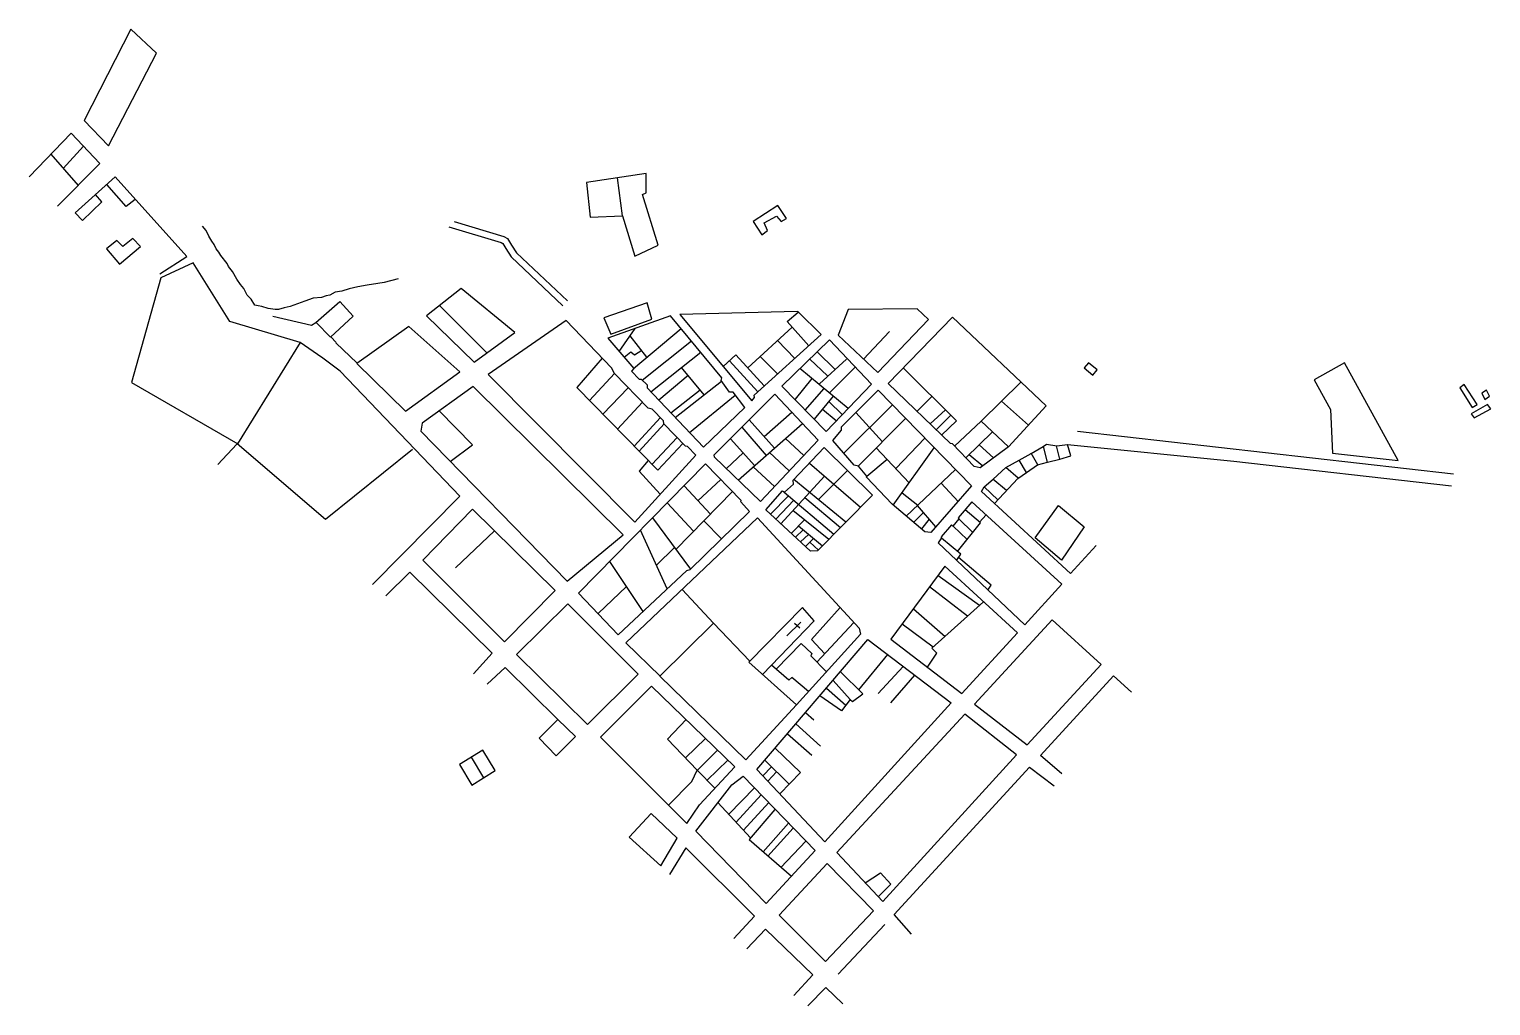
# Model space of a CAD drawing. Header units: millimetres. Extents: x 410174 to 411041, y 8270750 to 8271329.
import ezdxf

# ---------------------------------------------------------------- set-up
doc = ezdxf.new("R2010")
doc.units = ezdxf.units.MM
doc.layers.add('CATASTRO', color=7, linetype='Continuous')

msp = doc.modelspace()

# ---------------------------------------------------------------- linework, layer by layer
at = {"layer": 'CATASTRO'}
for points in [[(410221.23, 8271259.88), (410249.75, 8271315.02), (410249.75, 8271315.01), (410234.44, 8271329.13), (410206.8, 8271274.91)], [(410533.62, 8271194.5), (410547.48, 8271201.09), (410538.16, 8271231.12), (410540.26, 8271232.06), (410540.21, 8271243.6), (410504.85, 8271238.22), (410507.11, 8271217.63), (410526.12, 8271218.48)], [(410608.85, 8271207.24), (410612.33, 8271209.67), (410610.33, 8271214.22), (410617.67, 8271218.27), (410620.32, 8271215.07), (410623.45, 8271216.83), (410618.31, 8271224.53), (410603.67, 8271214.98)], [(410227.8, 8271189.84), (410240.08, 8271200.27), (410235.62, 8271204.91), (410229.68, 8271200.28), (410226.04, 8271203.71), (410220.04, 8271198.91)], [(410438.1, 8271131.67), (410462.31, 8271149.29), (410430.57, 8271175.25), (410409.89, 8271159.19)], [(410519.33, 8271148.23), (410543.55, 8271157.09), (410540.91, 8271166.76), (410515.06, 8271157.99)], [(410602.92, 8271108.77), (410604.65, 8271110.56), (410604.35, 8271112.06), (410644.17, 8271147.99), (410630.37, 8271161.4), (410629.93, 8271161.75), (410560.28, 8271159.87)], [(410677.71, 8271125.46), (410707.89, 8271156.83), (410701.14, 8271163.19), (410660.1, 8271162.95), (410654.3, 8271147.54)], [(410397.36, 8271102.54), (410429.76, 8271125.91), (410399.35, 8271152.72), (410368.46, 8271130.88)], [(410533.52, 8271036.77), (410569.7, 8271076.5), (410564.77, 8271081.52), (410563.57, 8271081.74), (410550.84, 8271095.1), (410550.64, 8271096.9), (410543.79, 8271103.73), (410541.5, 8271104.39), (410521.45, 8271124.86), (410519.71, 8271128.17), (410492.69, 8271156.42), (410446.56, 8271124.22)], [(410574.29, 8271081.17), (410598.75, 8271104.78), (410591.9, 8271113.72), (410589.67, 8271113.75), (410584.72, 8271120.65), (410585.21, 8271122.38), (410554.67, 8271159.2), (410517.53, 8271145.87), (410532.91, 8271127.81), (410531.58, 8271126.37), (410536.18, 8271121.55), (410537.37, 8271121.54), (410540.86, 8271118.15), (410540.81, 8271116.37)], [(410738.56, 8271069.01), (410734.84, 8271069.68), (410722.04, 8271083.07), (410720.85, 8271083.28), (410683.85, 8271119), (410722.03, 8271158.29), (410777.61, 8271105.63), (410755.3, 8271081.41)], [(410647.07, 8271090.57), (410673.9, 8271118.48), (410648.97, 8271144.87), (410620.84, 8271117.3)], [(410805.29, 8271123.85), (410808, 8271127.1), (410802.75, 8271131.23), (410800.22, 8271128.23)], [(410947.47, 8271077.61), (410986.46, 8271073.35), (410954.73, 8271131.25), (410936.71, 8271121.09), (410946.38, 8271103.62)], [(410493.44, 8271001.62), (410526.55, 8271029.12), (410437.68, 8271117.26), (410407.29, 8271095.41), (410406.46, 8271090.58)], [(411030.49, 8271104.8), (411033.5, 8271106.51), (411025.79, 8271118.46), (411023.17, 8271116.47)], [(410608.11, 8271048.93), (410642.28, 8271085.31), (410616.71, 8271112.68), (410580.38, 8271076.39), (410580.69, 8271075.48)], [(410709.17, 8271030.5), (410705.66, 8271030.96), (410686.21, 8271047.27), (410671.09, 8271063.32), (410671.24, 8271063.93), (410666.22, 8271069.97), (410663.73, 8271070.5), (410651.01, 8271085.21), (410656.28, 8271091.29), (410656.25, 8271093.24), (410677.9, 8271114.97), (410733.34, 8271058.16)], [(411037.94, 8271109.43), (411040.81, 8271111.54), (411038.9, 8271114.95), (411036.15, 8271113.27)], [(411031.72, 8271098.49), (411041.49, 8271103.96), (411039.54, 8271106.53), (411029.85, 8271100.96)], [(410641.97, 8271019.64), (410637.69, 8271019.56), (410611.36, 8271043.94), (410621.11, 8271055.19), (410622.31, 8271054.5), (410627.72, 8271059.3), (410627.49, 8271061.51), (410645.98, 8271080.94), (410674.55, 8271052.75)], [(410523.73, 8270969.83), (410564.41, 8271008.1), (410566.33, 8271008.56), (410601.58, 8271043.02), (410596.37, 8271048.67), (410596.58, 8271049.61), (410575.54, 8271071.23), (410500.19, 8270994.66)], [(410765, 8270975.77), (410786.9, 8270999.93), (410733.59, 8271048.72), (410725.34, 8271039.23), (410725.76, 8271038.58), (410722.3, 8271034.25), (410721.48, 8271035.13), (410715.41, 8271028), (410715.6, 8271027.32), (410713.55, 8271024.33)], [(410456.12, 8270965.7), (410486.27, 8270996.18), (410437.24, 8271044.34), (410407.69, 8271014.18)], [(410786.78, 8271014.21), (410771.04, 8271027.46), (410784.9, 8271046.63), (410800.1, 8271033.83)], [(410727.68, 8270935.04), (410760.61, 8270971.01), (410717.5, 8271010.51), (410685.46, 8270967.27)], [(410505.48, 8270916.73), (410535.48, 8270946.55), (410493.87, 8270988.27), (410463.33, 8270958.24)], [(410766.43, 8270904.63), (410810.22, 8270952.21), (410781.29, 8270978.72), (410735.05, 8270928.7)], [(410599.38, 8270895.65), (410629.51, 8270928.38), (410601.13, 8270953.55), (410601.81, 8270954.32), (410580.13, 8270976.84), (410548.43, 8270945.37)], [(410646.34, 8270847.03), (410606.01, 8270889.86), (410671.86, 8270967.11), (410721.22, 8270929.54)], [(410564.46, 8270857.9), (410571.85, 8270869.06), (410592.83, 8270891.62), (410543.4, 8270939.38), (410513.12, 8270909.13)], [(410486.79, 8270898), (410498.3, 8270909.6), (410487.92, 8270919.63), (410476.86, 8270908.52)], [(410760.1, 8270898.62), (410729.33, 8270922.78), (410653.46, 8270840.72), (410680.7, 8270811.62)], [(410436.74, 8270880.65), (410450.57, 8270889.28), (410443.33, 8270901.5), (410429.5, 8270892.94)], [(410591.07, 8270880.82), (410597.76, 8270886.02), (410640.56, 8270841.89), (410611.46, 8270810.46), (410569.64, 8270853.37)], [(410549.04, 8270832.77), (410558.73, 8270849.29), (410543.3, 8270863.8), (410530.24, 8270849.85)], [(410675.11, 8270806.08), (410647.75, 8270834.17), (410619.17, 8270803.55), (410646.75, 8270776.13)]]:
    msp.add_lwpolyline(points, close=True, dxfattribs=at)
for points in [[(410190.93, 8271224.16), (410216.12, 8271249.47), (410198.99, 8271267.44), (410174.14, 8271241.62)], [(410187.01, 8271254.99), (410203.11, 8271236.39)], [(410194.29, 8271246.58), (410206.28, 8271259.8)], [(410251.68, 8271184.1), (410267.69, 8271194.27), (410225.07, 8271241.51), (410201.38, 8271220.15), (410205.79, 8271215.73), (410217.3, 8271226.64), (410213.44, 8271231.02)], [(410526.12, 8271218.48), (410523.26, 8271241.02)], [(410237.07, 8271228.21), (410231.72, 8271223.91), (410220.14, 8271237.06)], [(410393.03, 8271181.11), (410384.82, 8271178.93), (410380.94, 8271178.28), (410374.64, 8271177.35), (410369.23, 8271176.27), (410363.99, 8271175.07), (410359.75, 8271173.81), (410355.64, 8271173.21), (410352.49, 8271171.45), (410350.45, 8271171.02), (410347.52, 8271169.95), (410342.7, 8271169.66), (410337.68, 8271167.71), (410328.97, 8271164.59), (410328.97, 8271164.59), (410325.5, 8271163.94), (410322.09, 8271162.94), (410320.16, 8271162.92), (410320.16, 8271162.92), (410315.87, 8271163.53), (410315.87, 8271163.53), (410312.13, 8271164.55), (410309.97, 8271165.04), (410307.99, 8271165.5), (410305.77, 8271168.92), (410303.43, 8271171.32), (410303.43, 8271171.32), (410301.56, 8271175.26), (410299.55, 8271177.72), (410299.55, 8271177.72), (410297.36, 8271180.76), (410297.36, 8271180.76), (410294.8, 8271185.35), (410292.41, 8271188.34), (410291.65, 8271190.18), (410291.65, 8271190.18), (410287.92, 8271194.93), (410286.58, 8271196.97), (410285.16, 8271198.95), (410283.96, 8271201.45), (410282.5, 8271203.39), (410280.74, 8271206.33), (410279.13, 8271209.69), (410276.99, 8271212.33)], [(410423.25, 8271211.9), (410454.3, 8271202.58), (410455.24, 8271202.08), (410457.01, 8271199.11), (410460.24, 8271194.04), (410490.84, 8271165.12)], [(410426.27, 8271215), (410455.78, 8271206.15), (410458, 8271204.96), (410458, 8271204.96), (410460.28, 8271201.12), (410463.23, 8271196.5), (410493.48, 8271167.91)], [(410347.74, 8271134.44), (410335.02, 8271143.27), (410293.26, 8271155.77), (410271.34, 8271190.53), (410252.27, 8271181.62), (410234.89, 8271119.61), (410297.9, 8271083.08), (410335.06, 8271143.24)], [(410318.76, 8271158.9), (410341.59, 8271153.66), (410344.26, 8271155.06), (410358.47, 8271167.53), (410366.43, 8271158.93), (410352.88, 8271146.53), (410344.37, 8271155.15)], [(410417.54, 8271165.14), (410445.93, 8271136.94)], [(410636.82, 8271141.35), (410623.91, 8271155.81), (410630.51, 8271161.26)], [(410524.23, 8271138.01), (410533.69, 8271151.67)], [(410532.81, 8271127.93), (410560.96, 8271151.61)], [(410626.95, 8271152.41), (410600.59, 8271128.24)], [(410353.07, 8271146.71), (410356.26, 8271143.23)], [(410368.69, 8271131.05), (410356.08, 8271143)], [(410540.75, 8271134.6), (410530.82, 8271147.17)], [(410537.98, 8271120.95), (410567.11, 8271144.21)], [(410618.19, 8271144.38), (410628.52, 8271133.87)], [(410669.3, 8271133.39), (410684.61, 8271149.84)], [(410377.82, 8270999.65), (410429.76, 8271052.12), (410358.71, 8271126.33), (410347.68, 8271134.49)], [(410514.12, 8271134.02), (410499.16, 8271116.51), (410547.11, 8271067.48), (410562.05, 8271083.33)], [(410537.68, 8271138.48), (410533.41, 8271135.74), (410531.08, 8271137.47), (410527.29, 8271134.42)], [(410543.02, 8271114.04), (410572.68, 8271137.48)], [(410585.98, 8271129.07), (410593.53, 8271135.99), (410610.38, 8271117.49)], [(410607.99, 8271135.03), (410618.28, 8271124.62)], [(410647.78, 8271123.57), (410637.37, 8271133.49)], [(410652.49, 8271127.32), (410641.76, 8271137.79)], [(410643.11, 8271118.74), (410659.2, 8271133.45)], [(410506.57, 8271108.93), (410521.45, 8271124.86)], [(410574.69, 8271112.29), (410561.2, 8271128.41)], [(410589.7, 8271132.48), (410606.5, 8271114)], [(410660.17, 8271104.2), (410631.55, 8271127.79)], [(410649.09, 8271113.34), (410664.37, 8271128.57)], [(410715.57, 8271088.38), (410724.38, 8271096.85), (410692.82, 8271128.23)], [(410514.61, 8271100.71), (410529.66, 8271116.47)], [(410565.21, 8271123.61), (410547.76, 8271109.06)], [(410557.51, 8271098.81), (410584.94, 8271120.34)], [(410628.9, 8271109.72), (410638.7, 8271121.91)], [(410739.03, 8271096.64), (410762.65, 8271119.8)], [(410523.31, 8271091.82), (410538.15, 8271107.81)], [(410554.94, 8271101.52), (410572.22, 8271115.24)], [(410565.95, 8271089.93), (410593.13, 8271112.12)], [(410634.7, 8271103.18), (410645.9, 8271115.97)], [(410640.08, 8271097.7), (410651.38, 8271111.45)], [(410648.72, 8271108.21), (410656.65, 8271100.54)], [(410700.99, 8271102.45), (410709.85, 8271111.3)], [(410751.06, 8271108.44), (410767.06, 8271094.18)], [(410424, 8271072.64), (410437.26, 8271082.62), (410417.38, 8271102.66)], [(410533.07, 8271081.83), (410548.7, 8271098.84)], [(410610.27, 8271087.42), (410626.7, 8271101.99)], [(410652.97, 8271096.71), (410644.93, 8271103.61)], [(410657.54, 8271077.66), (410686.44, 8271106.22)], [(410664.77, 8271101.79), (410680.46, 8271084.42)], [(410708.74, 8271094.97), (410717.82, 8271103.38)], [(410712.4, 8271091.43), (410721.09, 8271100.13)], [(410536.04, 8271078.8), (410550.85, 8271095.08)], [(410594.94, 8271061.69), (410632.98, 8271095.27)], [(410596.98, 8271092.97), (410611.39, 8271076.21)], [(410616.38, 8271080.62), (410601.36, 8271097.35)], [(410666.09, 8271070), (410694.24, 8271098.23)], [(410739.03, 8271096.64), (410723.19, 8271081.87)], [(410745.87, 8271090.23), (410729.89, 8271074.85)], [(410755.3, 8271081.41), (410739.03, 8271096.64)], [(410796.27, 8271090.71), (411019.35, 8271065.44)], [(410297.35, 8271082.9), (410285.97, 8271070.89)], [(410297.47, 8271083.36), (410350.04, 8271038.45), (410401.63, 8271080.09)], [(410543.69, 8271070.98), (410558.56, 8271086.99)], [(410590.48, 8271085.97), (410604.65, 8271070.26)], [(410622.88, 8271086.35), (410633.74, 8271076.22)], [(410688.46, 8271068.46), (410705.68, 8271086.5)], [(410746.35, 8271074.78), (410737.92, 8271082.58)], [(410807.22, 8271022.79), (410792.04, 8271006.23), (410739.29, 8271054.98), (410740.78, 8271057.61), (410746.14, 8271062.29), (410753.78, 8271069.1), (410761.65, 8271073.46), (410768.77, 8271077.52), (410775.88, 8271081.51), (410777.92, 8271082.91), (410783.92, 8271082.01), (410790.39, 8271082.69), (410889, 8271072.91), (411018.28, 8271058.3)], [(410747.03, 8271047.82), (410760.88, 8271062.68), (410765.97, 8271066.22), (410772.52, 8271070.74), (410778.44, 8271072.22), (410785.68, 8271074.13), (410792.33, 8271075.96), (410790.39, 8271082.69)], [(410778.49, 8271072.24), (410776, 8271081.6)], [(410785.75, 8271074.15), (410783.72, 8271082.04)], [(410541.42, 8271073.3), (410536.02, 8271066.93), (410548.65, 8271053.39)], [(410597.91, 8271077.73), (410587.98, 8271068.58)], [(410613.54, 8271078.1), (410625.15, 8271067.07)], [(410671.23, 8271063.93), (410683.21, 8271074.01)], [(410696.41, 8271060.08), (410676.81, 8271080.76)], [(410686.85, 8271046.73), (410711.25, 8271080.79)], [(410732.03, 8271076.91), (410740.05, 8271070.12)], [(410765.99, 8271066.24), (410761.54, 8271073.4)], [(410772.65, 8271070.77), (410768.8, 8271077.54)], [(410616.43, 8271057.79), (410603.8, 8271069.5)], [(410637.11, 8271071.61), (410667.44, 8271045.52)], [(410642.56, 8271050.08), (410659.84, 8271067.26)], [(410694.6, 8271040.24), (410723.77, 8271067.97)], [(410761, 8271062.77), (410753.78, 8271069.1)], [(410578.38, 8271041.43), (410562.79, 8271058.27)], [(410570.98, 8271049.43), (410584.53, 8271061.99)], [(410620.26, 8271035.74), (410646.03, 8271063.93)], [(410658.82, 8271036.75), (410627.98, 8271062.03)], [(410715.29, 8271059.91), (410725.35, 8271049.01)], [(410749.01, 8271049.95), (410740.82, 8271057.64)], [(410754.07, 8271055.38), (410746.05, 8271062.21)], [(410568.44, 8271031.32), (410552.76, 8271048.09)], [(410557.86, 8271020.57), (410591.53, 8271054.8)], [(410613.96, 8271041.53), (410624.8, 8271052.35)], [(410617.29, 8271038.45), (410627.82, 8271049.78)], [(410622.18, 8271054.57), (410651.68, 8271029.5)], [(410634.48, 8271051.3), (410655.54, 8271033.43)], [(410692.15, 8271054.13), (410701.56, 8271046.86)], [(410548.48, 8270945.32), (410528.22, 8270965.04), (410606.29, 8271039.24), (410666.67, 8270973.73), (410667.37, 8270970.21), (410629.51, 8270928.38)], [(410543.99, 8271039.17), (410566.61, 8271008.82)], [(410634.13, 8271038.07), (410626.37, 8271030.04)], [(410648.58, 8271026.35), (410627.39, 8271043.54)], [(410698.95, 8271036.59), (410704.81, 8271042.5)], [(410712.15, 8271033.91), (410701.3, 8271046.61)], [(410708.25, 8271038.47), (410703.56, 8271032.73)], [(410724.98, 8271019.35), (410738.62, 8271036.23), (410729.5, 8271044.01)], [(410734.04, 8271030.56), (410725.73, 8271038.62)], [(410738.17, 8271036.62), (410741.97, 8271041.05)], [(410450.18, 8271031.62), (410427.05, 8271009.62)], [(410552.82, 8270997.2), (410536.88, 8271031.95)], [(410574.48, 8271037.46), (410584.93, 8271026.74)], [(410633.34, 8271032.23), (410628.82, 8271027.77)], [(410630.66, 8271034.47), (410644.87, 8271022.58)], [(410636.65, 8271029.46), (410631.87, 8271024.95)], [(410730.7, 8271026.42), (410722.41, 8271034.38)], [(410546.43, 8271011.12), (410557.01, 8271021.7)], [(410639.61, 8271026.98), (410634.83, 8271022.21)], [(410637.42, 8271024.79), (410642.5, 8271020.17)], [(410724.47, 8271014.02), (410727.02, 8271017.65), (410715.53, 8271027.21)], [(410538.47, 8270983.7), (410518.67, 8271013.44)], [(410743.12, 8270996.42), (410745, 8270999.25), (410725.66, 8271015.71)], [(410437.72, 8270946.69), (410448.89, 8270958.89), (410400.01, 8271007.09), (410385.76, 8270993.07)], [(410713.45, 8271005.04), (410738.12, 8270987.45)], [(410528.65, 8270998.44), (410511.81, 8270982.41)], [(410580.13, 8270976.84), (410561.58, 8270996.74)], [(410730.98, 8270980.99), (410708.5, 8270998.36)], [(410609.24, 8270946.36), (410640.03, 8270978.15), (410632.95, 8270986.14), (410601.21, 8270953.64)], [(410646.27, 8270958.61), (410638.38, 8270967.09), (410655.33, 8270986.02)], [(410707.26, 8270950.63), (410712.74, 8270959.02), (410709.8, 8270961.86), (410740.41, 8270989.52)], [(410623.67, 8270969.23), (410632.13, 8270977.37)], [(410698.86, 8270985.35), (410717.64, 8270968.95)], [(410628.33, 8270976.85), (410631.43, 8270973.99)], [(410641.63, 8270953.61), (410663.51, 8270977.16)], [(410710.53, 8270962.52), (410692.11, 8270976.25)], [(410617.46, 8270949.39), (410632.19, 8270964.74), (410638.49, 8270958.74), (410637.92, 8270957.37), (410647.22, 8270947.94)], [(410636.64, 8270936.25), (410626.75, 8270944.63), (410624.96, 8270943.01), (410614.57, 8270951.86)], [(410666.37, 8270937.31), (410683.71, 8270958.09)], [(410487.85, 8270919.56), (410456.6, 8270950.43), (410445.95, 8270940.56)], [(410651.15, 8270942.81), (410661.34, 8270931.45), (410656.18, 8270924.75), (410643.31, 8270933.61)], [(410661.34, 8270931.45), (410662.67, 8270930.22), (410668.86, 8270934.86), (410655.53, 8270947.95)], [(410692.83, 8270951.15), (410678.04, 8270934.96)], [(410685.46, 8270929.54), (410699.7, 8270945.92)], [(410786.87, 8270887.46), (410774.23, 8270898.33), (410817.6, 8270945.51), (410828.28, 8270935.87)], [(410647.27, 8270938.26), (410658.71, 8270928.03)], [(410553.52, 8270868.82), (410567.33, 8270882.83), (410570.48, 8270889.54), (410552.93, 8270907.91), (410563.96, 8270919.52)], [(410643.73, 8270903.83), (410629.17, 8270917.03)], [(410634.84, 8270923.68), (410639.7, 8270919.33)], [(410563.55, 8270896.79), (410575.51, 8270908.35)], [(410624.11, 8270911.09), (410638.66, 8270898.37)], [(410570.57, 8270889.45), (410582.67, 8270901.43)], [(410616.91, 8270902.64), (410631.87, 8270888.23), (410619.52, 8270875.52)], [(410436.43, 8270897.23), (410443.8, 8270885.05)], [(410576.4, 8270883.62), (410588.8, 8270895.5)], [(410609.47, 8270886.19), (410614.57, 8270891.61)], [(410625.05, 8270881.2), (410610.74, 8270895.41)], [(410697.72, 8270792.22), (410687.38, 8270803.86), (410767.83, 8270891.41), (410782.38, 8270880.26)], [(410570.48, 8270889.54), (410581.06, 8270878.97)], [(410612.46, 8270883.02), (410617.67, 8270888.53)], [(410589.33, 8270863.38), (410604.49, 8270879.08)], [(410608.47, 8270874.98), (410593.71, 8270858.63)], [(410602.14, 8270849.47), (410582.89, 8270870.38)], [(410598.03, 8270853.93), (410612.96, 8270870.35)], [(410616.67, 8270866.14), (410601.36, 8270848.42), (410626.58, 8270826.58)], [(410609.74, 8270841.12), (410624.67, 8270858.17)], [(410612.55, 8270838.61), (410627.59, 8270855.14)], [(410620.26, 8270831.88), (410635.05, 8270847.41)], [(410592.19, 8270789.66), (410604.52, 8270802.98), (410563.73, 8270843.56), (410554.1, 8270827.61)], [(410670.29, 8270822.73), (410679.25, 8270828.61), (410685.49, 8270821.92), (410678.06, 8270814.68)], [(410627.93, 8270755.95), (410639.08, 8270768.19), (410611.17, 8270795.3), (410599.94, 8270783.54)], [(410654.26, 8270768.44), (410681.86, 8270797.97)], [(410636.26, 8270749.78), (410646.89, 8270760.55), (410656.91, 8270750.88)]]:
    msp.add_lwpolyline(points, dxfattribs=at)

doc.saveas('drawing.dxf')
